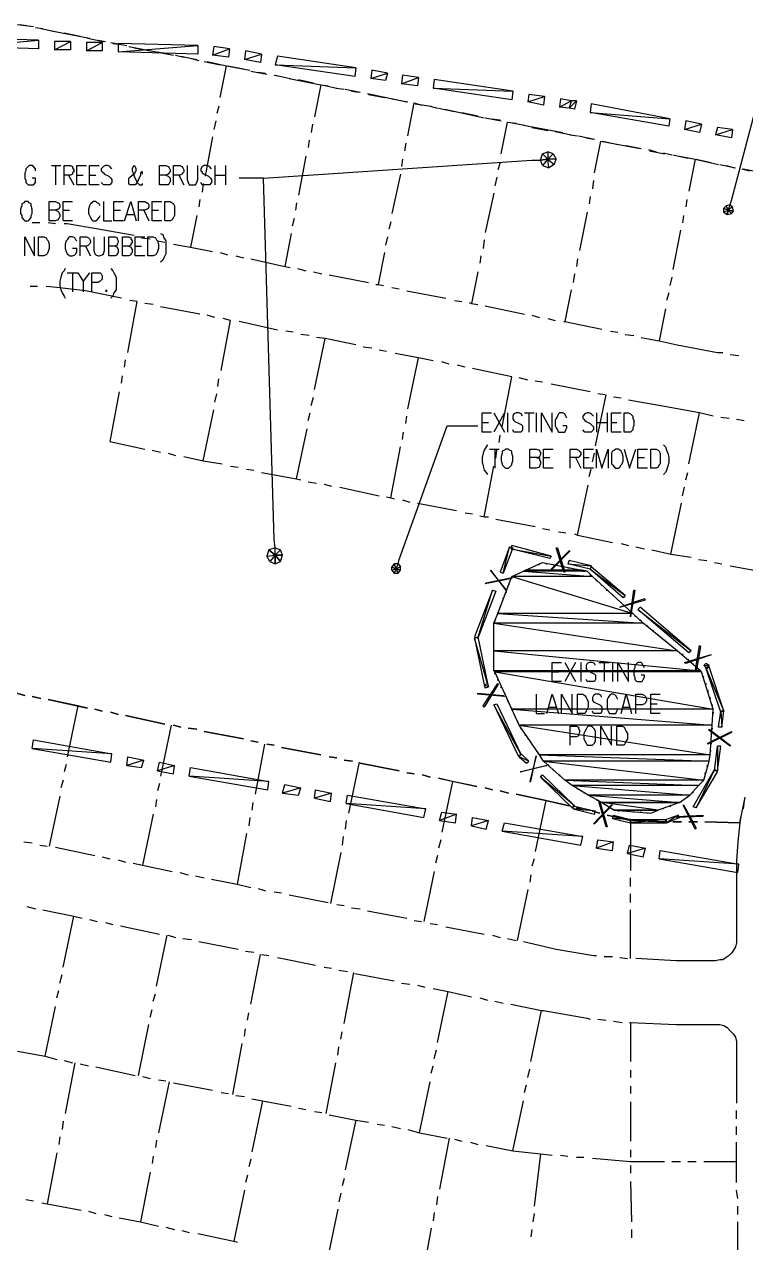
# Model space of a CAD drawing. Header units: metres. Extents: x 0 to 4950, y 0 to 3150.
# Drawn here: x 2469 to 3149, y 1231 to 2379 of the extents above; entities that cross this region are included whole.
import ezdxf

# ---------------------------------------------------------------- set-up
doc = ezdxf.new("R2010")
doc.units = ezdxf.units.M
for name, color, linetype in [('CLEARING_LIMITS', 4, 'Continuous'), ('EXISTING_DETAIL', 8, 'Continuous'), ('SANITARY_CLEAR_ZONE', 6, 'Continuous'), ('SITE_BASE', 7, 'Continuous'), ('WETLANDS', 5, 'Continuous')]:
    doc.layers.add(name, color=color, linetype=linetype)

msp = doc.modelspace()

# ---------------------------------------------------------------- linework, layer by layer
at = {"layer": 'CLEARING_LIMITS'}
for points in [[(2415, 2366), (2415, 2358), (2482, 2364), (2415, 2366)], [(2415, 2358), (2482, 2364), (2482, 2356), (2415, 2358)], [(2497, 2363), (2497, 2355), (2512, 2363), (2497, 2363)], [(2497, 2355), (2512, 2363), (2512, 2355), (2497, 2355)], [(2527, 2362), (2527, 2354), (2542, 2362), (2527, 2362)], [(2527, 2354), (2542, 2362), (2542, 2354), (2527, 2354)], [(2557, 2361), (2557, 2353), (2632, 2359), (2557, 2361)], [(2557, 2353), (2632, 2359), (2632, 2351), (2557, 2353)], [(2647, 2358), (2646, 2350), (2662, 2356), (2647, 2358)], [(2646, 2350), (2662, 2356), (2661, 2348), (2646, 2350)], [(2677, 2354), (2676, 2346), (2692, 2351), (2677, 2354)], [(2676, 2346), (2692, 2351), (2691, 2343), (2676, 2346)], [(2707, 2349), (2705, 2341), (2781, 2338), (2707, 2349)], [(2705, 2341), (2781, 2338), (2780, 2330), (2705, 2341)], [(2796, 2336), (2795, 2328), (2811, 2333), (2796, 2336)], [(2795, 2328), (2811, 2333), (2809, 2326), (2795, 2328)], [(2825, 2331), (2824, 2323), (2840, 2329), (2825, 2331)], [(2824, 2323), (2840, 2329), (2839, 2321), (2824, 2323)], [(2855, 2327), (2854, 2319), (2929, 2316), (2855, 2327)], [(2854, 2319), (2929, 2316), (2928, 2308), (2854, 2319)], [(2944, 2313), (2943, 2306), (2959, 2311), (2944, 2313)], [(2943, 2306), (2959, 2311), (2958, 2303), (2943, 2306)], [(2974, 2309), (2973, 2301), (2984, 2307), (2974, 2309)], [(2973, 2301), (2984, 2307), (2982, 2300), (2973, 2301)], [(2984, 2307), (2982, 2300), (2989, 2307), (2984, 2307)], [(2982, 2300), (2989, 2307), (2987, 2299), (2982, 2300)], [(3003, 2304), (3002, 2296), (3077, 2290), (3003, 2304)], [(3002, 2296), (3077, 2290), (3076, 2283), (3002, 2296)], [(3092, 2288), (3091, 2280), (3107, 2285), (3092, 2288)], [(3091, 2280), (3107, 2285), (3105, 2277), (3091, 2280)], [(3122, 2282), (3120, 2275), (3136, 2280), (3122, 2282)], [(3120, 2275), (3136, 2280), (3135, 2272), (3120, 2275)], [(2551, 1692), (2476, 1697), (2477, 1705), (2551, 1692)], [(2550, 1684), (2551, 1692), (2476, 1697), (2550, 1684)], [(2581, 1686), (2565, 1681), (2566, 1689), (2581, 1686)], [(2579, 1679), (2581, 1686), (2565, 1681), (2579, 1679)], [(2610, 1681), (2594, 1676), (2596, 1684), (2610, 1681)], [(2609, 1673), (2610, 1681), (2594, 1676), (2609, 1673)], [(2699, 1666), (2624, 1671), (2625, 1679), (2699, 1666)], [(2698, 1658), (2699, 1666), (2624, 1671), (2698, 1658)], [(2729, 1660), (2712, 1655), (2714, 1663), (2729, 1660)], [(2727, 1653), (2729, 1660), (2712, 1655), (2727, 1653)], [(2758, 1655), (2742, 1650), (2743, 1658), (2758, 1655)], [(2757, 1647), (2758, 1655), (2742, 1650), (2757, 1647)], [(2847, 1640), (2772, 1645), (2773, 1653), (2847, 1640)], [(2845, 1632), (2847, 1640), (2772, 1645), (2845, 1632)], [(2876, 1635), (2860, 1629), (2862, 1637), (2876, 1635)], [(2875, 1627), (2876, 1635), (2860, 1629), (2875, 1627)], [(2906, 1629), (2890, 1624), (2891, 1632), (2906, 1629)], [(2904, 1621), (2906, 1629), (2890, 1624), (2904, 1621)], [(2995, 1614), (2919, 1619), (2921, 1627), (2995, 1614)], [(2993, 1606), (2995, 1614), (2919, 1619), (2993, 1606)], [(3024, 1609), (3008, 1603), (3009, 1611), (3024, 1609)], [(3023, 1601), (3024, 1609), (3008, 1603), (3023, 1601)], [(3054, 1603), (3037, 1598), (3039, 1606), (3054, 1603)], [(3052, 1595), (3054, 1603), (3037, 1598), (3052, 1595)], [(3142, 1588), (3067, 1593), (3068, 1601), (3142, 1588)], [(3141, 1580), (3142, 1588), (3067, 1593), (3141, 1580)]]:
    msp.add_lwpolyline(points, dxfattribs=at)
at = {"layer": 'EXISTING_DETAIL'}
for p, q in [((2462, 2379), (2477, 2377)), ((2464, 2379), (2471, 2378)), ((2479, 2376), (2486, 2375)), ((2484, 2375), (2499, 2372)), ((2494, 2373), (2530, 2366)), ((2506, 2371), (2521, 2368)), ((2528, 2366), (2543, 2363)), ((2538, 2364), (2545, 2363)), ((2550, 2362), (2565, 2359)), ((2552, 2361), (2560, 2360)), ((2567, 2358), (2604, 2351)), ((2572, 2357), (2587, 2354)), ((2594, 2353), (2609, 2350)), ((2611, 2350), (2619, 2348)), ((2616, 2349), (2631, 2346)), ((2626, 2347), (2633, 2345)), ((2638, 2344), (2653, 2341)), ((2641, 2344), (2659, 2340)), ((2660, 2340), (2675, 2337)), ((2682, 2335), (2697, 2332)), ((2689, 2334), (2696, 2333)), ((2704, 2331), (2711, 2330)), ((2705, 2331), (2719, 2328)), ((2727, 2327), (2741, 2324)), ((2748, 2322), (2742, 2292)), ((2749, 2322), (2763, 2319)), ((2762, 2319), (2770, 2318)), ((2771, 2318), (2785, 2315)), ((2777, 2316), (2784, 2315)), ((2792, 2314), (2829, 2306)), ((2793, 2313), (2808, 2310)), ((2815, 2309), (2830, 2306)), ((2652, 2302), (2650, 2295)), ((2837, 2304), (2852, 2302)), ((2851, 2302), (2858, 2300)), ((2859, 2300), (2874, 2297)), ((2865, 2299), (2902, 2291)), ((2881, 2296), (2896, 2293)), ((2649, 2288), (2647, 2280)), ((2740, 2285), (2739, 2277)), ((2903, 2291), (2918, 2288)), ((2909, 2290), (2917, 2289)), ((2925, 2287), (2940, 2284)), ((2939, 2284), (2976, 2277)), ((2646, 2273), (2639, 2236)), ((2947, 2282), (2962, 2279)), ((2969, 2278), (2984, 2275)), ((2983, 2275), (2990, 2274)), ((2991, 2274), (3006, 2271)), ((2737, 2270), (2736, 2263)), ((2828, 2267), (2827, 2260)), ((2998, 2272), (3005, 2271)), ((3014, 2269), (3028, 2266)), ((3036, 2265), (3050, 2262)), ((3057, 2261), (3064, 2259)), ((2734, 2255), (2727, 2218)), ((2825, 2252), (2824, 2245)), ((3058, 2260), (3072, 2257)), ((3071, 2258), (3079, 2256)), ((3080, 2256), (3094, 2253)), ((3101, 2252), (3095, 2222)), ((3102, 2252), (3116, 2249)), ((2823, 2238), (2815, 2201)), ((2917, 2249), (2915, 2242)), ((3124, 2247), (3139, 2244)), ((3130, 2246), (3138, 2244)), ((3145, 2243), (3152, 2241)), ((3146, 2243), (3161, 2240)), ((2637, 2229), (2636, 2221)), ((2914, 2235), (2912, 2227)), ((3005, 2232), (3004, 2224)), ((2911, 2220), (2903, 2183)), ((3002, 2217), (3001, 2210)), ((2634, 2214), (2633, 2207)), ((2725, 2211), (2724, 2204)), ((3093, 2214), (3092, 2207)), ((2498, 2191), (2491, 2192)), ((2631, 2199), (2625, 2169)), ((2723, 2196), (2721, 2189)), ((2814, 2193), (2812, 2186)), ((2999, 2202), (2992, 2166)), ((3090, 2199), (3089, 2192)), ((2720, 2182), (2714, 2151)), ((3087, 2185), (3080, 2148)), ((2579, 2178), (2587, 2177)), ((2594, 2175), (2601, 2174)), ((2811, 2179), (2809, 2171)), ((2902, 2176), (2901, 2168)), ((2653, 2164), (2660, 2162)), ((2668, 2161), (2675, 2159)), ((2808, 2164), (2802, 2134)), ((2899, 2161), (2898, 2154)), ((2990, 2158), (2989, 2151)), ((2726, 2149), (2734, 2147)), ((2741, 2146), (2749, 2144)), ((2896, 2146), (2890, 2116)), ((2756, 2143), (2793, 2136)), ((2987, 2144), (2986, 2136)), ((3079, 2141), (3077, 2133)), ((2481, 2132), (2474, 2132)), ((2815, 2131), (2822, 2130)), ((2829, 2128), (2866, 2121)), ((2984, 2129), (2978, 2099)), ((3076, 2126), (3074, 2119)), ((2590, 2115), (2582, 2116)), ((2634, 2106), (2597, 2113)), ((2874, 2119), (2881, 2118)), ((2903, 2114), (2940, 2106)), ((2648, 2103), (2641, 2105)), ((2947, 2105), (2954, 2103)), ((2962, 2102), (2969, 2100)), ((3073, 2111), (3067, 2081)), ((2707, 2091), (2671, 2099)), ((2722, 2089), (2715, 2090)), ((3021, 2090), (3028, 2089)), ((2737, 2086), (2729, 2087)), ((2742, 2035), (2752, 2083)), ((3035, 2087), (3043, 2086)), ((2796, 2074), (2788, 2075)), ((2810, 2071), (2803, 2072)), ((3134, 2068), (3142, 2067)), ((2563, 2056), (2564, 2063)), ((2830, 2017), (2840, 2065)), ((2869, 2059), (2862, 2061)), ((2884, 2056), (2877, 2058)), ((2560, 2041), (2561, 2048)), ((2651, 2038), (2652, 2045)), ((2943, 2044), (2935, 2046)), ((2957, 2042), (2950, 2043)), ((3002, 2033), (2965, 2040)), ((2648, 2023), (2650, 2031)), ((2739, 2020), (2741, 2028)), ((3007, 1982), (3017, 2030)), ((3016, 2030), (3009, 2031)), ((3031, 2027), (3024, 2028)), ((2637, 1968), (2647, 2016)), ((2736, 2006), (2738, 2013)), ((2828, 2003), (2829, 2010)), ((3095, 1965), (3105, 2013)), ((3125, 2009), (3133, 2008)), ((2725, 1951), (2735, 1998)), ((3140, 2007), (3147, 2006)), ((2825, 1988), (2826, 1995)), ((2916, 1985), (2917, 1992)), ((2589, 1978), (2597, 1976)), ((2604, 1975), (2611, 1973)), ((2814, 1933), (2823, 1981)), ((2913, 1970), (2914, 1978)), ((3004, 1967), (3006, 1975)), ((2663, 1963), (2670, 1962)), ((2902, 1915), (2911, 1963)), ((2678, 1960), (2685, 1959)), ((3001, 1953), (3003, 1960)), ((3092, 1950), (3094, 1957)), ((2736, 1948), (2744, 1947)), ((2751, 1946), (2758, 1944)), ((2766, 1943), (2803, 1935)), ((2990, 1898), (3000, 1945)), ((3089, 1935), (3091, 1943)), ((2825, 1931), (2832, 1929)), ((2839, 1928), (2876, 1921)), ((3078, 1880), (3088, 1928)), ((2884, 1919), (2891, 1918)), ((2913, 1913), (2950, 1906)), ((2957, 1904), (2964, 1903)), ((2972, 1901), (2979, 1900)), ((3031, 1890), (3038, 1888)), ((3045, 1887), (3053, 1885)), ((3104, 1875), (3112, 1874)), ((3119, 1872), (3126, 1871)), ((2519, 1737), (2509, 1689)), ((2607, 1719), (2597, 1671)), ((2695, 1701), (2686, 1654)), ((2508, 1682), (2506, 1675)), ((2784, 1684), (2774, 1636)), ((2505, 1667), (2503, 1660)), ((2596, 1664), (2594, 1657)), ((2872, 1666), (2862, 1618)), ((2502, 1652), (2492, 1605)), ((2593, 1649), (2592, 1642)), ((2684, 1646), (2683, 1639)), ((3147, 1648), (3146, 1640)), ((2590, 1635), (2580, 1587)), ((2681, 1632), (2680, 1624)), ((2772, 1629), (2771, 1621)), ((2468, 1609), (2476, 1608)), ((2678, 1617), (2669, 1569)), ((2769, 1614), (2768, 1606)), ((2861, 1611), (2859, 1603)), ((2483, 1606), (2490, 1605)), ((2498, 1604), (2535, 1596)), ((2767, 1599), (2757, 1551)), ((2858, 1596), (2856, 1589)), ((2542, 1595), (2549, 1593)), ((2557, 1592), (2564, 1590)), ((2949, 1593), (2947, 1586)), ((2615, 1580), (2623, 1578)), ((2630, 1577), (2638, 1575)), ((2855, 1581), (2845, 1534)), ((2946, 1578), (2945, 1571)), ((3040, 1567), (3040, 1575)), ((2689, 1565), (2696, 1563)), ((2704, 1562), (2711, 1561)), ((2943, 1564), (2933, 1516)), ((2718, 1559), (2755, 1552)), ((2763, 1550), (2770, 1549)), ((3040, 1552), (3040, 1560)), ((2471, 1548), (2479, 1546)), ((2505, 1491), (2515, 1539)), ((2777, 1547), (2785, 1546)), ((2792, 1544), (2829, 1537)), ((3040, 1499), (3040, 1545)), ((2530, 1536), (2537, 1534)), ((2545, 1533), (2552, 1531)), ((2559, 1530), (2596, 1522)), ((2836, 1535), (2843, 1534)), ((2851, 1532), (2858, 1531)), ((2866, 1529), (2902, 1522)), ((2593, 1473), (2603, 1521)), ((2604, 1521), (2611, 1519)), ((2618, 1518), (2626, 1517)), ((2633, 1515), (2670, 1508)), ((2910, 1521), (2917, 1519)), ((2924, 1518), (2932, 1516)), ((2677, 1506), (2685, 1505)), ((2682, 1456), (2691, 1503)), ((2692, 1503), (2699, 1502)), ((2707, 1500), (2743, 1493)), ((3015, 1501), (3023, 1501)), ((3030, 1500), (3037, 1499)), ((2502, 1476), (2504, 1484)), ((2751, 1491), (2758, 1490)), ((2765, 1488), (2773, 1487)), ((2770, 1438), (2779, 1486)), ((2780, 1485), (2817, 1478)), ((2499, 1462), (2501, 1469)), ((2824, 1476), (2832, 1475)), ((2839, 1474), (2846, 1472)), ((2590, 1459), (2592, 1466)), ((2858, 1420), (2868, 1468)), ((2898, 1462), (2905, 1460)), ((2912, 1459), (2920, 1457)), ((2488, 1407), (2498, 1454)), ((2587, 1444), (2589, 1451)), ((2679, 1441), (2680, 1448)), ((2946, 1402), (2956, 1450)), ((2576, 1389), (2586, 1437)), ((3009, 1442), (3017, 1441)), ((3024, 1440), (3032, 1439)), ((3040, 1439), (3040, 1402)), ((2676, 1426), (2677, 1433)), ((2767, 1423), (2768, 1430)), ((2665, 1371), (2674, 1419)), ((2764, 1408), (2765, 1416)), ((2855, 1405), (2857, 1413)), ((2506, 1403), (2514, 1401)), ((2516, 1401), (2507, 1353)), ((2521, 1400), (2529, 1398)), ((2753, 1353), (2762, 1401)), ((2536, 1397), (2573, 1389)), ((2852, 1391), (2854, 1398)), ((2943, 1387), (2945, 1395)), ((3040, 1394), (3040, 1387)), ((2580, 1388), (2587, 1386)), ((2595, 1385), (2602, 1384)), ((2605, 1383), (2595, 1335)), ((2609, 1382), (2646, 1375)), ((2841, 1335), (2851, 1383)), ((2940, 1373), (2942, 1380)), ((3040, 1379), (3040, 1372)), ((2654, 1373), (2661, 1372)), ((2668, 1370), (2676, 1369)), ((2693, 1365), (2683, 1317)), ((2727, 1358), (2734, 1357)), ((2742, 1355), (2749, 1354)), ((3040, 1364), (3040, 1327)), ((3140, 1348), (3140, 1356)), ((2505, 1346), (2504, 1338)), ((2781, 1347), (2771, 1300)), ((2801, 1343), (2808, 1342)), ((2815, 1341), (2823, 1339)), ((3140, 1333), (3140, 1341)), ((2502, 1331), (2501, 1324)), ((2593, 1328), (2592, 1321)), ((2869, 1330), (2860, 1282)), ((2874, 1329), (2881, 1327)), ((2889, 1326), (2896, 1324)), ((2499, 1316), (2490, 1268)), ((2590, 1313), (2589, 1306)), ((2682, 1310), (2680, 1303)), ((2955, 1315), (2949, 1266)), ((2974, 1314), (2981, 1313)), ((2989, 1312), (2996, 1312)), ((3040, 1319), (3040, 1312)), ((2587, 1298), (2578, 1251)), ((3040, 1304), (3040, 1297)), ((3079, 1308), (3087, 1308)), ((3094, 1308), (3102, 1308)), ((3109, 1308), (3140, 1308)), ((2679, 1295), (2677, 1288)), ((2770, 1292), (2768, 1285)), ((3040, 1289), (3041, 1251)), ((2676, 1281), (2666, 1233)), ((2767, 1278), (2765, 1270)), ((2858, 1275), (2857, 1267)), ((3141, 1273), (3140, 1281)), ((2470, 1272), (2477, 1271)), ((2764, 1263), (2754, 1215)), ((3141, 1258), (3141, 1266)), ((2529, 1261), (2536, 1259)), ((2544, 1258), (2551, 1256)), ((2855, 1260), (2854, 1252)), ((2949, 1259), (2948, 1251)), ((2602, 1246), (2610, 1244)), ((2617, 1243), (2624, 1241)), ((2852, 1245), (2843, 1197)), ((2947, 1244), (2946, 1237)), ((3041, 1244), (3041, 1236))]:
    msp.add_line(p, q, dxfattribs=at)
for points in [[(2653, 2310), (2659, 2340), (2681, 2336)], [(2718, 2328), (2748, 2322), (2755, 2321)], [(2830, 2274), (2836, 2305), (2843, 2303)], [(2918, 2257), (2924, 2287), (2932, 2286)], [(3006, 2239), (3012, 2269), (3049, 2262)], [(3086, 2255), (3101, 2252), (3123, 2247)], [(2483, 2192), (2479, 2192), (2476, 2192)], [(2572, 2180), (2538, 2186), (2509, 2191), (2506, 2191)], [(2609, 2172), (2625, 2169), (2646, 2165)], [(2682, 2158), (2714, 2151), (2719, 2150)], [(2560, 2121), (2526, 2128), (2499, 2131), (2489, 2132)], [(2800, 2134), (2802, 2134), (2807, 2133)], [(2566, 2070), (2575, 2118), (2568, 2119)], [(2888, 2117), (2890, 2116), (2896, 2115)], [(2654, 2053), (2663, 2100), (2656, 2102)], [(2977, 2099), (2978, 2099), (3013, 2092)], [(2781, 2077), (2752, 2083), (2744, 2084)], [(3050, 2084), (3067, 2081), (3084, 2077), (3122, 2070), (3127, 2070)], [(2854, 2062), (2840, 2065), (2818, 2069)], [(2919, 2000), (2928, 2047), (2891, 2055)], [(2558, 2033), (2549, 1986), (2582, 1979)], [(3118, 2010), (3105, 2013), (3072, 2019), (3038, 2025)], [(2619, 1972), (2637, 1968), (2655, 1965)], [(2692, 1957), (2725, 1951), (2729, 1950)], [(2810, 1934), (2814, 1933), (2817, 1932)], [(2898, 1916), (2902, 1915), (2906, 1915)], [(2987, 1899), (2990, 1898), (3023, 1891)], [(3060, 1884), (3078, 1880), (3097, 1877)], [(3134, 1869), (3167, 1863), (3187, 1852)], [(2469, 1747), (2461, 1749), (2469, 1747)], [(2484, 1744), (2476, 1746), (2484, 1744)], [(2528, 1735), (2519, 1737), (2491, 1743), (2528, 1735)], [(2542, 1732), (2535, 1734), (2542, 1732)], [(2557, 1729), (2550, 1731), (2557, 1729)], [(2601, 1720), (2564, 1728), (2601, 1720)], [(2616, 1717), (2609, 1719), (2616, 1717)], [(2631, 1715), (2623, 1716), (2631, 1715)], [(2675, 1706), (2638, 1713), (2675, 1706)], [(2689, 1703), (2682, 1704), (2689, 1703)], [(2704, 1700), (2697, 1701), (2704, 1700)], [(2748, 1691), (2711, 1698), (2748, 1691)], [(2763, 1688), (2756, 1689), (2763, 1688)], [(2778, 1685), (2770, 1686), (2778, 1685)], [(2822, 1676), (2785, 1683), (2822, 1676)], [(2836, 1673), (2829, 1674), (2836, 1673)], [(2851, 1670), (2844, 1672), (2851, 1670)], [(2895, 1661), (2872, 1666), (2859, 1669), (2895, 1661)], [(2910, 1658), (2903, 1660), (2910, 1658)], [(2925, 1655), (2917, 1657), (2925, 1655)], [(2960, 1648), (2982, 1643), (2960, 1648), (2932, 1654), (2960, 1648), (2950, 1600)], [(2989, 1641), (2996, 1639), (2989, 1641)], [(3143, 1627), (3110, 1628), (3143, 1627), (3148, 1651)], [(3004, 1638), (3011, 1636), (3004, 1638)], [(3040, 1629), (3018, 1634), (3040, 1629), (3073, 1628), (3040, 1629), (3040, 1582)], [(3144, 1633), (3143, 1627), (3141, 1609), (3140, 1591), (3140, 1517), (3140, 1514), (3139, 1510), (3137, 1507), (3135, 1504), (3133, 1502), (3130, 1500), (3127, 1498), (3124, 1498), (3120, 1497), (3083, 1497), (3045, 1499)], [(3080, 1628), (3088, 1628), (3080, 1628)], [(3095, 1628), (3103, 1628), (3095, 1628)], [(2571, 1589), (2580, 1587), (2608, 1581)], [(2645, 1574), (2669, 1569), (2682, 1566)], [(2486, 1545), (2515, 1539), (2523, 1537)], [(2939, 1515), (2970, 1508), (3005, 1502), (3008, 1502)], [(2854, 1471), (2868, 1468), (2890, 1463)], [(2927, 1456), (2956, 1450), (2958, 1450), (2999, 1443), (3002, 1442)], [(3039, 1439), (3040, 1439), (3083, 1437), (3120, 1437), (3124, 1437), (3128, 1436), (3131, 1434), (3134, 1431), (3137, 1428), (3139, 1425), (3140, 1421), (3140, 1417), (3140, 1363)], [(2462, 1412), (2488, 1407), (2499, 1404)], [(2683, 1367), (2693, 1365), (2720, 1360)], [(2904, 1323), (2929, 1318), (2939, 1365)], [(2756, 1352), (2781, 1347), (2793, 1345)], [(2830, 1338), (2841, 1335), (2867, 1330)], [(3140, 1288), (3140, 1308), (3140, 1326)], [(2929, 1318), (2955, 1315), (2966, 1314)], [(3004, 1311), (3040, 1308), (3072, 1308)], [(2485, 1269), (2490, 1268), (2522, 1262)], [(2558, 1255), (2578, 1251), (2595, 1247)], [(3080, 1177), (3121, 1177), (3125, 1178), (3128, 1179), (3132, 1181), (3135, 1183), (3137, 1186), (3139, 1189), (3140, 1193), (3141, 1197), (3141, 1251)], [(2632, 1240), (2666, 1233), (2669, 1232)]]:
    msp.add_lwpolyline(points, dxfattribs=at)
at = {"layer": 'SANITARY_CLEAR_ZONE'}
msp.add_line((2893, 1801), (2896, 1802), dxfattribs=at)
for points in [[(2917, 1863), (2920, 1862), (2926, 1887), (2917, 1863)], [(2920, 1862), (2926, 1887), (2929, 1886), (2920, 1862)], [(2928, 1888), (2927, 1885), (2965, 1878), (2928, 1888)], [(2927, 1885), (2965, 1878), (2964, 1876), (2927, 1885)], [(2965, 1866), (2982, 1883), (2983, 1883), (2966, 1866), (2965, 1866)], [(2978, 1863), (2977, 1863), (2970, 1886), (2971, 1886), (2978, 1863)], [(2982, 1874), (2981, 1871), (3003, 1869), (2982, 1874)], [(2981, 1871), (3003, 1869), (3002, 1866), (2981, 1871)], [(2923, 1845), (2923, 1846), (2908, 1865), (2923, 1845)], [(3003, 1868), (3002, 1866), (3035, 1841), (3003, 1868)], [(3002, 1866), (3035, 1841), (3033, 1839), (3002, 1866)], [(2928, 1858), (2928, 1857), (2903, 1852), (2904, 1853), (2928, 1858)], [(2893, 1802), (2896, 1801), (2910, 1846), (2893, 1802)], [(2896, 1801), (2910, 1846), (2913, 1845), (2896, 1801)], [(3054, 1837), (3053, 1838), (3030, 1830), (3054, 1837)], [(3040, 1821), (3040, 1822), (3043, 1846), (3044, 1846), (3040, 1821)], [(3049, 1830), (3047, 1828), (3097, 1789), (3049, 1830)], [(3047, 1828), (3097, 1789), (3095, 1787), (3047, 1828)], [(2905, 1758), (2893, 1801), (2896, 1802), (2905, 1758)], [(2902, 1757), (2905, 1758), (2893, 1801), (2902, 1757)], [(3102, 1769), (3101, 1769), (3105, 1794), (3106, 1793), (3102, 1769)], [(3091, 1778), (3115, 1785), (3116, 1785), (3092, 1777), (3091, 1778)], [(3111, 1777), (3109, 1775), (3114, 1775), (3111, 1777)], [(3109, 1775), (3114, 1775), (3112, 1772), (3109, 1775)], [(3114, 1774), (3111, 1773), (3128, 1732), (3114, 1774)], [(3111, 1773), (3128, 1732), (3125, 1731), (3111, 1773)], [(2915, 1758), (2915, 1757), (2902, 1736), (2901, 1737), (2915, 1758)], [(2906, 1755), (2902, 1757), (2905, 1758), (2906, 1755)], [(2903, 1754), (2906, 1755), (2902, 1757), (2903, 1754)], [(2921, 1746), (2896, 1748), (2896, 1749), (2920, 1747), (2921, 1746)], [(2937, 1691), (2911, 1738), (2914, 1739), (2937, 1691)], [(2934, 1690), (2937, 1691), (2911, 1738), (2934, 1690)], [(3125, 1732), (3126, 1717), (3123, 1717), (3125, 1732)], [(3128, 1732), (3125, 1732), (3126, 1717), (3128, 1732)], [(3113, 1701), (3113, 1702), (3135, 1713), (3135, 1712), (3113, 1701)], [(3114, 1715), (3134, 1700), (3134, 1699), (3114, 1714), (3114, 1715)], [(3122, 1699), (3122, 1676), (3119, 1676), (3122, 1699)], [(3125, 1699), (3122, 1699), (3122, 1676), (3125, 1699)], [(2944, 1685), (2935, 1689), (2937, 1692), (2944, 1685)], [(2942, 1683), (2944, 1685), (2935, 1689), (2942, 1683)], [(2951, 1690), (2945, 1666), (2946, 1666), (2951, 1690)], [(2961, 1681), (2937, 1675), (2936, 1675), (2960, 1681), (2961, 1681)], [(3119, 1677), (3102, 1641), (3099, 1642), (3119, 1677)], [(3122, 1675), (3119, 1677), (3102, 1641), (3122, 1675)], [(2987, 1643), (2955, 1670), (2957, 1672), (2987, 1643)], [(2985, 1641), (2987, 1643), (2955, 1670), (2985, 1641)], [(3007, 1638), (2986, 1640), (2986, 1643), (3007, 1638)], [(3023, 1644), (3006, 1626), (3005, 1626), (3022, 1644), (3023, 1644)], [(3010, 1647), (3011, 1647), (3018, 1623), (3017, 1623), (3010, 1647)], [(3090, 1644), (3102, 1622), (3101, 1621), (3090, 1643), (3090, 1644)], [(3006, 1635), (3007, 1638), (2986, 1640), (3006, 1635)], [(3040, 1630), (3023, 1631), (3024, 1634), (3040, 1630)], [(3040, 1627), (3040, 1630), (3023, 1631), (3040, 1627)], [(3074, 1627), (3074, 1630), (3040, 1627), (3074, 1627)], [(3074, 1630), (3040, 1627), (3040, 1630), (3074, 1630)], [(3085, 1634), (3074, 1627), (3073, 1630), (3085, 1634)], [(3086, 1632), (3085, 1634), (3074, 1627), (3086, 1632)], [(3083, 1632), (3084, 1633), (3108, 1634), (3108, 1633), (3083, 1632)]]:
    msp.add_lwpolyline(points, dxfattribs=at)
at = {"layer": 'SITE_BASE'}
for p, q in [((2494, 2246), (2503, 2246)), ((2498, 2246), (2498, 2228)), ((2648, 2246), (2648, 2228)), ((2658, 2246), (2658, 2228)), ((2510, 2237), (2515, 2228)), ((2518, 2237), (2524, 2237)), ((2530, 2237), (2536, 2237)), ((2614, 2237), (2619, 2228)), ((2648, 2237), (2658, 2237)), ((2694, 2234), (2671, 2234)), ((2505, 2204), (2511, 2204)), ((2553, 2204), (2559, 2204)), ((2581, 2204), (2586, 2194)), ((2589, 2204), (2595, 2204)), ((2565, 2200), (2572, 2200)), ((2526, 2170), (2531, 2161)), ((2573, 2170), (2579, 2170)), ((2514, 2145), (2514, 2127)), ((2530, 2145), (2524, 2137)), ((2911, 2013), (2921, 1995)), ((2921, 2013), (2911, 1995)), ((2924, 2013), (2924, 1995)), ((2940, 2013), (2949, 2013)), ((2944, 2013), (2944, 1995)), ((2951, 2013), (2951, 1995)), ((3008, 2013), (3008, 1995)), ((3018, 2013), (3018, 1995)), ((2900, 2004), (2906, 2004)), ((3008, 2004), (3018, 2004)), ((3022, 2004), (3027, 2004)), ((2907, 1979), (2916, 1979)), ((2912, 1979), (2912, 1961)), ((2958, 1971), (2964, 1971)), ((2988, 1971), (2993, 1961)), ((2996, 1971), (3001, 1971)), ((3047, 1971), (3053, 1971)), ((2953, 1870), (2954, 1871)), ((2960, 1871), (2961, 1871)), ((2928, 1858), (2928, 1859)), ((2934, 1861), (2935, 1862)), ((2940, 1864), (2941, 1865)), ((2947, 1867), (2948, 1868)), ((2967, 1870), (2968, 1870)), ((2974, 1869), (2975, 1868)), ((2981, 1867), (2983, 1867)), ((2988, 1866), (2990, 1865)), ((2995, 1864), (2997, 1864)), ((3002, 1861), (3002, 1860)), ((2925, 1851), (2926, 1852)), ((3007, 1856), (3008, 1855)), ((3012, 1851), (3013, 1851)), ((2920, 1837), (2920, 1839)), ((2923, 1844), (2923, 1845)), ((3017, 1846), (3018, 1846)), ((3023, 1842), (3024, 1841)), ((3028, 1837), (3029, 1836)), ((2915, 1824), (2915, 1825)), ((2917, 1831), (2918, 1832)), ((3033, 1832), (3034, 1831)), ((3039, 1827), (3039, 1826)), ((2912, 1817), (2913, 1818)), ((3044, 1822), (3045, 1821)), ((3049, 1818), (3050, 1817)), ((2911, 1810), (2911, 1811)), ((2911, 1803), (2911, 1804)), ((3055, 1813), (3056, 1812)), ((3061, 1808), (3062, 1808)), ((3066, 1804), (3067, 1803)), ((2911, 1796), (2911, 1797)), ((3072, 1799), (3073, 1799)), ((3077, 1795), (3078, 1794)), ((2911, 1789), (2911, 1790)), ((2911, 1781), (2911, 1783)), ((3083, 1790), (3084, 1790)), ((3089, 1786), (3089, 1785)), ((3094, 1781), (3095, 1780)), ((2911, 1774), (2911, 1775)), ((2912, 1767), (2912, 1768)), ((2966, 1769), (2972, 1769)), ((2978, 1778), (2988, 1760)), ((2988, 1778), (2978, 1760)), ((2993, 1778), (2993, 1760)), ((3010, 1778), (3020, 1778)), ((3015, 1778), (3015, 1760)), ((3023, 1778), (3023, 1760)), ((3099, 1776), (3100, 1775)), ((3105, 1771), (3106, 1770)), ((2915, 1761), (2915, 1762)), ((3108, 1765), (3109, 1764)), ((3111, 1758), (3111, 1757)), ((2918, 1754), (2918, 1755)), ((2922, 1748), (2921, 1749)), ((3113, 1752), (3113, 1750)), ((3115, 1745), (3115, 1744)), ((2925, 1741), (2924, 1742)), ((2928, 1735), (2927, 1736)), ((2963, 1736), (2970, 1736)), ((3033, 1736), (3039, 1736)), ((3059, 1739), (3065, 1739)), ((3117, 1738), (3117, 1737)), ((2931, 1728), (2930, 1729)), ((2934, 1722), (2933, 1723)), ((3117, 1724), (3117, 1722)), ((3118, 1731), (3118, 1730)), ((2937, 1715), (2937, 1716)), ((2941, 1709), (2941, 1710)), ((3117, 1716), (3117, 1715)), ((2945, 1704), (2945, 1705)), ((2949, 1698), (2949, 1699)), ((3116, 1709), (3116, 1708)), ((3116, 1702), (3116, 1701)), ((2953, 1692), (2953, 1693)), ((2957, 1686), (2957, 1687)), ((3114, 1688), (3114, 1687)), ((3116, 1695), (3115, 1694)), ((2963, 1681), (2962, 1682)), ((2968, 1676), (2967, 1677)), ((3112, 1681), (3112, 1680)), ((2974, 1671), (2973, 1672)), ((2979, 1667), (2978, 1667)), ((3108, 1667), (3108, 1666)), ((3110, 1674), (3110, 1673)), ((2985, 1662), (2984, 1663)), ((2991, 1658), (2990, 1659)), ((2997, 1655), (2996, 1655)), ((3099, 1656), (3098, 1655)), ((3104, 1662), (3103, 1661)), ((3003, 1651), (3002, 1652)), ((3010, 1648), (3008, 1648)), ((3016, 1644), (3015, 1645)), ((3022, 1640), (3021, 1641)), ((3078, 1643), (3077, 1642)), ((3094, 1651), (3093, 1651)), ((3029, 1638), (3028, 1638)), ((3036, 1638), (3035, 1638)), ((3043, 1637), (3042, 1637)), ((3050, 1637), (3049, 1637)), ((3057, 1636), (3056, 1636)), ((3064, 1638), (3063, 1638)), ((3071, 1640), (3070, 1640))]:
    msp.add_line(p, q, dxfattribs=at)
for points in [[(3134, 2209), (3135, 2213), (3163, 2319), (3193, 2319)], [(2705, 1886), (2704, 1894), (2694, 2234), (2947, 2251), (2955, 2251), (2957, 2257), (2962, 2259), (2962, 2252), (2967, 2257), (2970, 2252), (2962, 2252), (2967, 2257), (2962, 2259), (2962, 2252), (2957, 2257), (2962, 2252), (2955, 2251), (2962, 2252), (2957, 2246), (2955, 2251)], [(2962, 2252), (2957, 2246), (2963, 2244), (2962, 2252), (2968, 2247), (2963, 2244), (2962, 2252), (2968, 2247), (2970, 2252), (2962, 2252)], [(2479, 2241), (2479, 2243), (2477, 2245), (2476, 2246), (2473, 2246), (2472, 2245), (2470, 2243), (2470, 2241), (2469, 2239), (2469, 2234), (2470, 2232), (2470, 2230), (2472, 2228), (2473, 2228), (2476, 2228), (2477, 2228), (2479, 2230), (2479, 2232), (2479, 2234), (2476, 2234)], [(2506, 2228), (2506, 2246), (2512, 2246), (2514, 2245), (2514, 2244), (2515, 2242), (2515, 2240), (2514, 2239), (2514, 2238), (2512, 2237), (2506, 2237)], [(2527, 2228), (2518, 2228), (2518, 2246), (2527, 2246)], [(2539, 2228), (2530, 2228), (2530, 2246), (2539, 2246)], [(2551, 2243), (2549, 2245), (2547, 2246), (2545, 2246), (2543, 2245), (2541, 2243), (2541, 2241), (2542, 2240), (2543, 2239), (2544, 2238), (2548, 2236), (2549, 2235), (2550, 2234), (2551, 2233), (2551, 2230), (2549, 2228), (2547, 2228), (2545, 2228), (2543, 2228), (2541, 2230)], [(2580, 2238), (2580, 2239), (2580, 2240), (2579, 2240), (2578, 2239), (2578, 2237), (2576, 2233), (2575, 2230), (2573, 2228), (2572, 2228), (2569, 2228), (2568, 2228), (2567, 2229), (2567, 2231), (2567, 2233), (2567, 2234), (2568, 2235), (2573, 2239), (2573, 2240), (2574, 2241), (2574, 2243), (2573, 2245), (2572, 2246), (2571, 2245), (2570, 2243), (2570, 2241), (2571, 2239), (2572, 2236), (2575, 2230), (2577, 2228), (2578, 2228), (2580, 2228), (2580, 2229)], [(2602, 2237), (2604, 2236), (2605, 2235), (2606, 2234), (2606, 2231), (2605, 2229), (2604, 2228), (2602, 2228), (2596, 2228), (2596, 2246), (2602, 2246), (2604, 2245), (2605, 2244), (2606, 2242), (2606, 2240), (2605, 2239), (2604, 2238), (2602, 2237), (2596, 2237)], [(2609, 2228), (2609, 2246), (2615, 2246), (2617, 2245), (2618, 2244), (2619, 2242), (2619, 2240), (2618, 2239), (2617, 2238), (2615, 2237), (2609, 2237)], [(2622, 2246), (2622, 2233), (2623, 2230), (2624, 2228), (2626, 2228), (2628, 2228), (2630, 2228), (2631, 2230), (2632, 2233), (2632, 2246)], [(2645, 2243), (2643, 2245), (2641, 2246), (2638, 2246), (2636, 2245), (2635, 2243), (2635, 2241), (2636, 2240), (2636, 2239), (2638, 2238), (2642, 2236), (2643, 2235), (2644, 2234), (2645, 2233), (2645, 2230), (2643, 2228), (2641, 2228), (2638, 2228), (2636, 2228), (2635, 2230)], [(2469, 2212), (2468, 2211), (2466, 2210), (2466, 2208), (2465, 2205), (2465, 2201), (2466, 2199), (2466, 2197), (2468, 2195), (2469, 2194), (2472, 2194), (2473, 2195), (2475, 2197), (2475, 2199), (2476, 2201), (2476, 2205), (2475, 2208), (2475, 2210), (2473, 2211), (2472, 2212), (2469, 2212)], [(2498, 2204), (2500, 2203), (2501, 2202), (2502, 2200), (2502, 2198), (2501, 2196), (2500, 2195), (2498, 2194), (2492, 2194), (2492, 2212), (2498, 2212), (2500, 2211), (2501, 2211), (2502, 2209), (2502, 2207), (2501, 2205), (2500, 2205), (2498, 2204), (2492, 2204)], [(2514, 2194), (2505, 2194), (2505, 2212), (2514, 2212)], [(2540, 2208), (2539, 2210), (2537, 2211), (2536, 2212), (2533, 2212), (2532, 2211), (2531, 2210), (2530, 2208), (2529, 2205), (2529, 2201), (2530, 2199), (2531, 2197), (2532, 2195), (2533, 2194), (2536, 2194), (2537, 2195), (2539, 2197), (2540, 2199)], [(2543, 2212), (2543, 2194), (2551, 2194)], [(2562, 2194), (2553, 2194), (2553, 2212), (2562, 2212)], [(2563, 2194), (2569, 2212), (2574, 2194)], [(2576, 2194), (2576, 2212), (2582, 2212), (2584, 2211), (2585, 2211), (2586, 2209), (2586, 2207), (2585, 2205), (2584, 2205), (2582, 2204), (2576, 2204)], [(2598, 2194), (2589, 2194), (2589, 2212), (2598, 2212)], [(2601, 2194), (2601, 2212), (2606, 2212), (2608, 2211), (2609, 2210), (2610, 2208), (2610, 2205), (2610, 2201), (2610, 2199), (2609, 2197), (2608, 2195), (2606, 2194), (2601, 2194)], [(3131, 2200), (3135, 2201), (3132, 2204), (3131, 2200), (3132, 2204), (3135, 2201), (3137, 2203), (3132, 2204), (3137, 2203), (3136, 2207), (3132, 2204), (3134, 2209), (3136, 2207), (3132, 2204), (3134, 2209), (3130, 2208), (3132, 2204), (3130, 2208), (3128, 2206), (3132, 2204), (3128, 2202), (3128, 2206), (3132, 2204), (3128, 2202), (3131, 2200)], [(2597, 2182), (2599, 2181), (2600, 2178), (2602, 2175), (2602, 2170), (2602, 2167), (2602, 2163), (2600, 2159), (2599, 2157), (2597, 2155)], [(2469, 2161), (2469, 2179), (2478, 2161), (2478, 2179)], [(2482, 2161), (2482, 2179), (2487, 2179), (2489, 2178), (2490, 2176), (2491, 2175), (2492, 2172), (2492, 2168), (2491, 2165), (2490, 2163), (2489, 2162), (2487, 2161), (2482, 2161)], [(2518, 2175), (2517, 2176), (2516, 2178), (2514, 2179), (2511, 2179), (2510, 2178), (2509, 2176), (2508, 2175), (2507, 2172), (2507, 2168), (2508, 2165), (2509, 2163), (2510, 2162), (2511, 2161), (2514, 2161), (2516, 2162), (2517, 2163), (2518, 2165), (2518, 2168), (2514, 2168)], [(2521, 2161), (2521, 2179), (2527, 2179), (2529, 2178), (2530, 2177), (2531, 2175), (2531, 2174), (2530, 2172), (2529, 2171), (2527, 2170), (2521, 2170)], [(2534, 2179), (2534, 2166), (2535, 2163), (2536, 2162), (2538, 2161), (2539, 2161), (2542, 2162), (2543, 2163), (2544, 2166), (2544, 2179)], [(2554, 2170), (2556, 2169), (2557, 2167), (2557, 2164), (2556, 2163), (2556, 2162), (2554, 2161), (2548, 2161), (2548, 2179), (2554, 2179), (2556, 2178), (2556, 2177), (2557, 2175), (2557, 2174), (2556, 2172), (2556, 2171), (2554, 2170), (2548, 2170)], [(2567, 2170), (2569, 2169), (2570, 2167), (2570, 2164), (2569, 2163), (2569, 2162), (2567, 2161), (2561, 2161), (2561, 2179), (2567, 2179), (2569, 2178), (2569, 2177), (2570, 2175), (2570, 2174), (2569, 2172), (2569, 2171), (2567, 2170), (2561, 2170)], [(2582, 2161), (2573, 2161), (2573, 2179), (2582, 2179)], [(2585, 2161), (2585, 2179), (2590, 2179), (2592, 2178), (2593, 2176), (2594, 2175), (2595, 2172), (2595, 2168), (2594, 2165), (2593, 2163), (2592, 2162), (2590, 2161), (2585, 2161)], [(2507, 2149), (2506, 2147), (2504, 2145), (2503, 2141), (2502, 2137), (2502, 2133), (2503, 2129), (2504, 2126), (2506, 2123), (2507, 2121)], [(2550, 2149), (2552, 2147), (2553, 2145), (2555, 2141), (2555, 2137), (2555, 2133), (2555, 2129), (2553, 2126), (2552, 2123), (2550, 2121)], [(2509, 2145), (2519, 2145), (2524, 2137), (2524, 2127)], [(2532, 2127), (2532, 2145), (2538, 2145), (2540, 2145), (2541, 2144), (2542, 2142), (2542, 2139), (2541, 2138), (2540, 2137), (2538, 2136), (2532, 2136)], [(2546, 2129), (2546, 2128), (2546, 2127), (2545, 2128), (2546, 2129)], [(2909, 1995), (2900, 1995), (2900, 2013), (2909, 2013)], [(2938, 2010), (2937, 2012), (2935, 2013), (2932, 2013), (2930, 2012), (2929, 2010), (2929, 2008), (2929, 2007), (2930, 2006), (2931, 2005), (2935, 2003), (2937, 2002), (2938, 2001), (2938, 2000), (2938, 1997), (2937, 1995), (2935, 1995), (2932, 1995), (2930, 1995), (2929, 1997)], [(2956, 1995), (2956, 2013), (2966, 1995), (2966, 2013)], [(2980, 2008), (2979, 2010), (2978, 2012), (2976, 2013), (2973, 2013), (2972, 2012), (2971, 2010), (2970, 2008), (2969, 2006), (2969, 2001), (2970, 1999), (2971, 1997), (2972, 1995), (2973, 1995), (2976, 1995), (2978, 1995), (2979, 1997), (2980, 1999), (2980, 2001), (2976, 2001)], [(3005, 2010), (3003, 2012), (3001, 2013), (2999, 2013), (2997, 2012), (2995, 2010), (2995, 2008), (2996, 2007), (2997, 2006), (2998, 2005), (3002, 2003), (3003, 2002), (3004, 2001), (3005, 2000), (3005, 1997), (3003, 1995), (3001, 1995), (2999, 1995), (2997, 1995), (2995, 1997)], [(3031, 1995), (3022, 1995), (3022, 2013), (3031, 2013)], [(3034, 1995), (3034, 2013), (3038, 2013), (3040, 2012), (3042, 2010), (3042, 2008), (3043, 2006), (3043, 2001), (3042, 1999), (3042, 1997), (3040, 1995), (3038, 1995), (3034, 1995)], [(2821, 1871), (2822, 1875), (2867, 2001), (2896, 2001)], [(2905, 1983), (2904, 1981), (2902, 1978), (2901, 1975), (2900, 1971), (2900, 1967), (2901, 1963), (2902, 1959), (2904, 1957), (2905, 1955)], [(2922, 1979), (2921, 1978), (2919, 1977), (2919, 1975), (2918, 1972), (2918, 1968), (2919, 1965), (2919, 1964), (2921, 1962), (2922, 1961), (2925, 1961), (2926, 1962), (2928, 1964), (2928, 1965), (2929, 1968), (2929, 1972), (2928, 1975), (2928, 1977), (2926, 1978), (2925, 1979), (2922, 1979)], [(2951, 1971), (2954, 1970), (2954, 1969), (2955, 1967), (2955, 1965), (2954, 1963), (2954, 1962), (2951, 1961), (2945, 1961), (2945, 1979), (2951, 1979), (2954, 1978), (2954, 1977), (2955, 1976), (2955, 1974), (2954, 1972), (2954, 1971), (2951, 1971), (2945, 1971)], [(2967, 1961), (2958, 1961), (2958, 1979), (2967, 1979)], [(2983, 1961), (2983, 1979), (2989, 1979), (2991, 1978), (2992, 1977), (2993, 1976), (2993, 1974), (2992, 1972), (2991, 1971), (2989, 1971), (2983, 1971)], [(3005, 1961), (2996, 1961), (2996, 1979), (3005, 1979)], [(3008, 1961), (3008, 1979), (3013, 1961), (3019, 1979), (3019, 1961)], [(3026, 1979), (3025, 1978), (3023, 1977), (3022, 1975), (3022, 1972), (3022, 1968), (3022, 1965), (3023, 1964), (3025, 1962), (3026, 1961), (3029, 1961), (3030, 1962), (3031, 1964), (3032, 1965), (3033, 1968), (3033, 1972), (3032, 1975), (3031, 1977), (3030, 1978), (3029, 1979), (3026, 1979)], [(3034, 1979), (3039, 1961), (3045, 1979)], [(3056, 1961), (3047, 1961), (3047, 1979), (3056, 1979)], [(3059, 1961), (3059, 1979), (3064, 1979), (3066, 1978), (3067, 1977), (3068, 1975), (3068, 1972), (3068, 1968), (3068, 1965), (3067, 1964), (3066, 1962), (3064, 1961), (3059, 1961)], [(3071, 1983), (3073, 1981), (3074, 1978), (3075, 1975), (3076, 1971), (3076, 1967), (3075, 1963), (3074, 1959), (3073, 1957), (3071, 1955)], [(2705, 1871), (2710, 1873), (2705, 1879), (2705, 1871), (2705, 1879), (2710, 1873), (2712, 1879), (2705, 1879), (2712, 1879), (2710, 1884), (2705, 1879), (2705, 1886), (2710, 1884), (2705, 1879), (2705, 1886), (2699, 1884), (2705, 1879), (2699, 1884), (2697, 1878), (2705, 1879), (2700, 1873), (2697, 1878), (2705, 1879), (2700, 1873), (2705, 1871)], [(2817, 1862), (2821, 1862), (2819, 1866), (2817, 1862), (2819, 1866), (2821, 1862), (2823, 1865), (2819, 1866), (2823, 1865), (2823, 1868), (2819, 1866), (2821, 1871), (2823, 1868), (2819, 1866), (2821, 1871), (2817, 1871), (2819, 1866), (2817, 1871), (2815, 1868), (2819, 1866), (2815, 1865), (2815, 1868), (2819, 1866), (2815, 1865), (2817, 1862)], [(2975, 1760), (2966, 1760), (2966, 1778), (2975, 1778)], [(3007, 1775), (3006, 1777), (3004, 1778), (3001, 1778), (2999, 1777), (2998, 1775), (2998, 1773), (2998, 1772), (2999, 1771), (3000, 1770), (3004, 1768), (3006, 1767), (3007, 1766), (3007, 1765), (3007, 1762), (3006, 1760), (3004, 1760), (3001, 1760), (2999, 1760), (2998, 1762)], [(3028, 1760), (3028, 1778), (3038, 1760), (3038, 1778)], [(3053, 1773), (3052, 1775), (3051, 1777), (3050, 1778), (3047, 1778), (3046, 1777), (3044, 1775), (3044, 1773), (3043, 1771), (3043, 1766), (3044, 1764), (3044, 1762), (3046, 1760), (3047, 1760), (3050, 1760), (3051, 1760), (3052, 1762), (3053, 1764), (3053, 1766), (3050, 1766)], [(2951, 1748), (2951, 1730), (2959, 1730)], [(2961, 1730), (2966, 1748), (2972, 1730)], [(2975, 1730), (2975, 1748), (2985, 1730), (2985, 1748)], [(2990, 1730), (2990, 1748), (2995, 1748), (2997, 1747), (2998, 1745), (2999, 1743), (3000, 1741), (3000, 1736), (2999, 1734), (2998, 1732), (2997, 1730), (2995, 1730), (2990, 1730)], [(3013, 1745), (3012, 1747), (3010, 1748), (3007, 1748), (3005, 1747), (3004, 1745), (3004, 1743), (3004, 1742), (3005, 1741), (3007, 1740), (3011, 1738), (3012, 1737), (3013, 1736), (3013, 1735), (3013, 1732), (3012, 1730), (3010, 1730), (3007, 1730), (3005, 1730), (3004, 1732)], [(3028, 1743), (3027, 1745), (3026, 1747), (3024, 1748), (3022, 1748), (3020, 1747), (3019, 1745), (3018, 1743), (3018, 1741), (3018, 1736), (3018, 1734), (3019, 1732), (3020, 1730), (3022, 1730), (3024, 1730), (3026, 1730), (3027, 1732), (3028, 1734)], [(3031, 1730), (3036, 1748), (3041, 1730)], [(3045, 1730), (3045, 1748), (3051, 1748), (3053, 1747), (3054, 1746), (3055, 1744), (3055, 1742), (3054, 1740), (3053, 1739), (3051, 1738), (3045, 1738)], [(3068, 1730), (3059, 1730), (3059, 1748), (3068, 1748)], [(2983, 1700), (2983, 1718), (2989, 1718), (2991, 1717), (2991, 1716), (2992, 1714), (2992, 1712), (2991, 1710), (2991, 1709), (2989, 1708), (2983, 1708)], [(3000, 1718), (2999, 1717), (2998, 1715), (2997, 1713), (2996, 1711), (2996, 1706), (2997, 1704), (2998, 1702), (2999, 1700), (3000, 1700), (3003, 1700), (3004, 1700), (3006, 1702), (3007, 1704), (3007, 1706), (3007, 1711), (3007, 1713), (3006, 1715), (3004, 1717), (3003, 1718), (3000, 1718)], [(3012, 1700), (3012, 1718), (3022, 1700), (3022, 1718)], [(3027, 1700), (3027, 1718), (3032, 1718), (3034, 1717), (3035, 1715), (3036, 1713), (3037, 1711), (3037, 1706), (3036, 1704), (3035, 1702), (3034, 1700), (3032, 1700), (3027, 1700)], [(3088, 1647), (3086, 1646), (3083, 1645)]]:
    msp.add_lwpolyline(points, dxfattribs=at)
at = {"layer": 'WETLANDS'}
for points in [[(2957, 1872), (2994, 1865), (2941, 1865), (2957, 1872)], [(2928, 1859), (3042, 1824), (2915, 1824), (2928, 1859)], [(2939, 1864), (3004, 1859), (2928, 1859), (2939, 1864)], [(3004, 1859), (2928, 1859), (3042, 1824), (3004, 1859)], [(2941, 1865), (2999, 1864), (2939, 1864), (2941, 1865)], [(2999, 1864), (2939, 1864), (3004, 1859), (2999, 1864)], [(2994, 1865), (2941, 1865), (2999, 1864), (2994, 1865)], [(2915, 1824), (3052, 1815), (2911, 1815), (2915, 1824)], [(3052, 1815), (2911, 1815), (3084, 1789), (3052, 1815)], [(2911, 1815), (3084, 1789), (2911, 1789), (2911, 1815)], [(3042, 1824), (2915, 1824), (3052, 1815), (3042, 1824)], [(3084, 1789), (2911, 1789), (3106, 1770), (3084, 1789)], [(2911, 1789), (3106, 1770), (2911, 1770), (2911, 1789)], [(3106, 1770), (2911, 1770), (3107, 1769), (3106, 1770)], [(2911, 1770), (3107, 1769), (2912, 1769), (2911, 1770)], [(3107, 1769), (2912, 1769), (3118, 1734), (3107, 1769)], [(2912, 1769), (3118, 1734), (2928, 1734), (2912, 1769)], [(3118, 1734), (2928, 1734), (3117, 1719), (3118, 1734)], [(2928, 1734), (3117, 1719), (2935, 1719), (2928, 1734)], [(3117, 1719), (2935, 1719), (3115, 1691), (3117, 1719)], [(2935, 1719), (3115, 1691), (2954, 1691), (2935, 1719)], [(3115, 1691), (2954, 1691), (3114, 1685), (3115, 1691)], [(2954, 1691), (3114, 1685), (2958, 1685), (2954, 1691)], [(3114, 1685), (2958, 1685), (3109, 1667), (3114, 1685)], [(2958, 1685), (3109, 1667), (2978, 1667), (2958, 1685)], [(3109, 1667), (2978, 1667), (3104, 1662), (3109, 1667)], [(2978, 1667), (3104, 1662), (2985, 1662), (2978, 1667)], [(3104, 1662), (2985, 1662), (3096, 1653), (3104, 1662)], [(2985, 1662), (3096, 1653), (3000, 1653), (2985, 1662)], [(3096, 1653), (3000, 1653), (3086, 1646), (3096, 1653)], [(3000, 1653), (3086, 1646), (3013, 1646), (3000, 1653)], [(3013, 1646), (3025, 1639), (3066, 1639), (3013, 1646), (3086, 1646), (3066, 1639), (3025, 1639), (3059, 1636), (3066, 1639), (3013, 1646)]]:
    msp.add_lwpolyline(points, dxfattribs=at)

doc.saveas('drawing.dxf')
